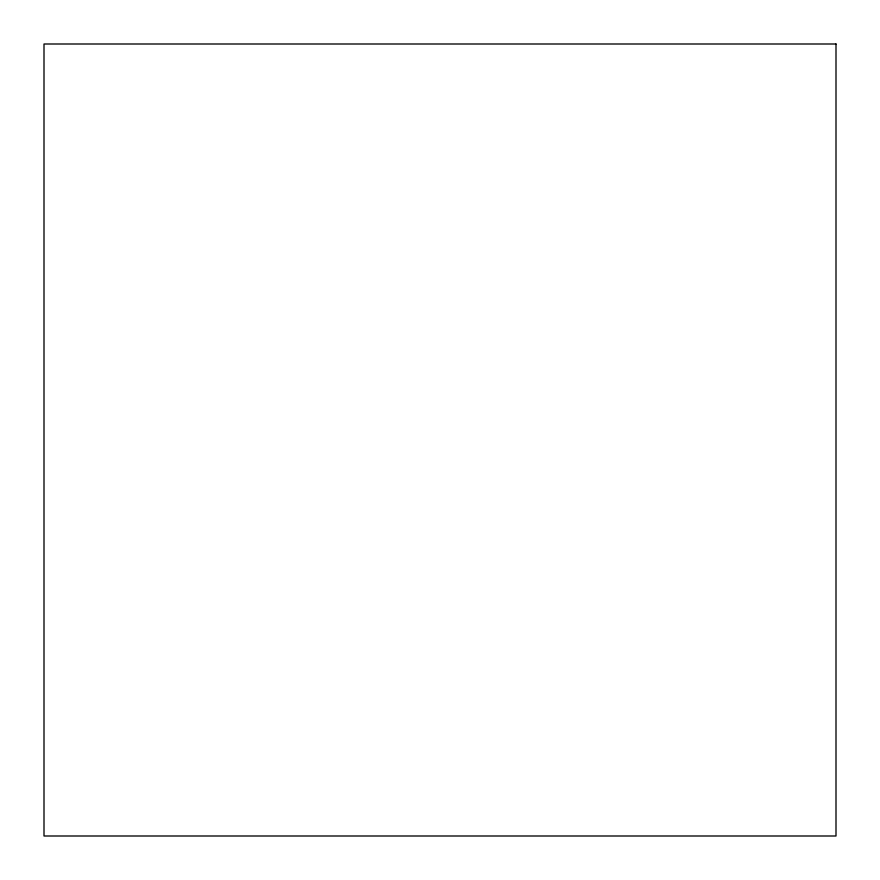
<?xml version="1.0" encoding="UTF-8"?>
<svg xmlns="http://www.w3.org/2000/svg" width="880" height="880" viewBox="0 0 880 880"><rect width="100%" height="100%" fill="white"/><g stroke="black" fill="none" stroke-linecap="round" stroke-linejoin="round"><path stroke-width="1.32" d="M836 44L44 44L44 836L836 836L836 44"/></g></svg>
